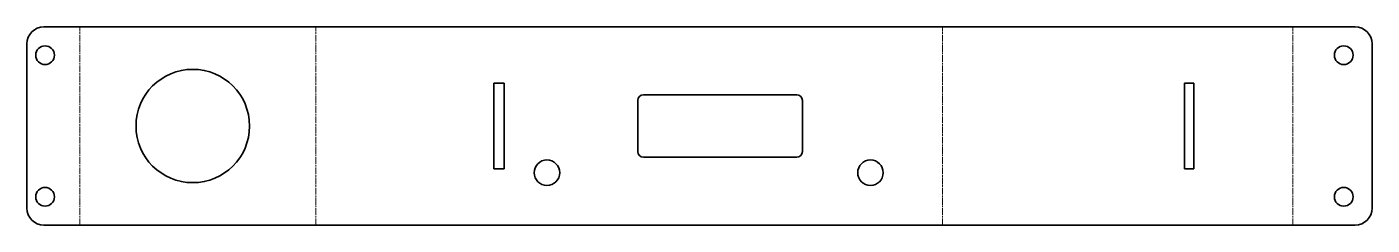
# Model space of a CAD drawing. Header units: millimetres. Extents: x 0 to 474, y 0 to 70.
import ezdxf

# ---------------------------------------------------------------- set-up
doc = ezdxf.new("R2010")
doc.units = ezdxf.units.MM
doc.linetypes.add('Chain', pattern=[13.68, 9.12, -1.14, 2.28, -1.14])
doc.layers.add('SIMUMAK Bend Centerline (ISO)', color=7, linetype='Chain', lineweight=9)
doc.layers.add('SIMUMAK Visible (ISO)', color=7, linetype='Continuous', lineweight=35)

# ---------------------------------------------------------------- blocks, each defined once
blk = doc.blocks.new('FM-AUT-V004-SPO003_Sheet_2_FM-AUT-V004-SPO003 (Desplegada)~2')
at = {"layer": 'SIMUMAK Bend Centerline (ISO)', "ltscale": 0.263158}
for p, q in [((-218.37, -35), (-218.37, 35)), ((-135.15, -35), (-135.15, 35)), ((85.64, -35), (85.64, 35)), ((209.01, -35), (209.01, 35))]:
    blk.add_line(p, q, dxfattribs=at)
at = {"layer": 'SIMUMAK Visible (ISO)'}
for p, q in [((-230.99, 35), (230.99, 35)), ((-236.99, -29), (-236.99, 29)), ((236.99, 29), (236.99, -29)), ((-72.46, -15.1), (-72.46, 15.1)), ((-72.46, 15.1), (-68.83, 15.1)), ((-68.83, 15.1), (-68.83, -15.1)), ((170.93, -15.1), (170.93, 15.1)), ((170.93, 15.1), (174.13, 15.1)), ((174.13, 15.1), (174.13, -15.1)), ((-19.76, 11), (34.24, 11)), ((-21.76, -9), (-21.76, 9)), ((36.24, 9), (36.24, -9)), ((34.24, -11), (-19.76, -11)), ((-68.83, -15.1), (-72.46, -15.1)), ((174.13, -15.1), (170.93, -15.1)), ((230.99, -35), (-230.99, -35))]:
    blk.add_line(p, q, dxfattribs=at)
for centre, radius in [((-230.6, 25), 3.3), ((226.99, 25), 3.3), ((-178.54, 0), 20), ((-53.76, -16.5), 4.5), ((60.24, -16.5), 4.5), ((-230.6, -25), 3.3), ((226.99, -25), 3.3)]:
    blk.add_circle(centre, radius, dxfattribs=at)
at = {"layer": 'SIMUMAK Visible (ISO)', "extrusion": (0, 0, -1)}
for centre, start, end in [((230.99, 29), 0, 90), ((-230.99, 29), 90, 180), ((230.99, -29), 270, 360), ((-230.99, -29), 180, 270)]:
    blk.add_arc(centre, 6, start, end, dxfattribs=at)
at = {"layer": 'SIMUMAK Visible (ISO)'}
for centre, start, end in [((-19.76, 9), 90, 180), ((34.24, 9), 360, 90), ((-19.76, -9), 180, 270), ((34.24, -9), 270, 360)]:
    blk.add_arc(centre, 2, start, end, dxfattribs=at)

msp = doc.modelspace()

# ---------------------------------------------------------------- block references
msp.add_blockref('FM-AUT-V004-SPO003_Sheet_2_FM-AUT-V004-SPO003 (Desplegada)~2', (236.99, 35))

doc.saveas('drawing.dxf')
